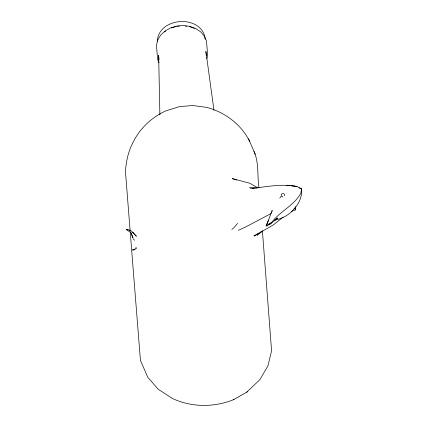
<?xml version="1.0" encoding="UTF-8"?>
<svg xmlns="http://www.w3.org/2000/svg" width="427" height="427" viewBox="0 0 427 427"><rect width="100%" height="100%" fill="white"/><g stroke="black" fill="none" stroke-linecap="round" stroke-linejoin="round"><path stroke-width="0.64" d="M295.046 210.335L295.505 208.862L295.089 207.778M136.272 236.27L131.553 231.172L129.456 230.046M272.09 211.434L272.148 210.356L266.373 225.979L266.998 225.958L270.686 223.3L270.782 222.953L270.158 222.969L266.405 225.878M206.812 58.691L207.655 55.2L206.492 41.056L204.341 36.114L200.647 31.828L195.662 28.497L189.727 26.346L183.242 25.519L176.655 26.074L170.41 27.974L164.934 31.091L160.6 35.206L157.707 40.047L156.447 45.278L157.606 59.422L159.036 62.716M284.563 195.801C284.942 194.45 283.533 192.988 282.162 193.468M295.308 209.924L295.495 209.326M265.968 225.84L268.273 220.503M295.815 206.647L294.833 208.477M279.781 198.123L280.731 196.682M132.968 249.87L134.601 249.683L132.605 249.992L133.795 249.523M293.797 209.438C298.863 203.743 302.663 196.372 301.265 188.52L299.076 187.907M237.609 223.412L233.761 227.831L231.84 229.427M132.808 232.8L132.978 232.464L136.389 236.147M271.182 223.086C279.573 211.36 293.904 205.894 300.896 193.148L301.542 188.878L297.027 186.53L291.209 185.644M283.165 217.092L273.365 224.906L253.921 236.072L259.077 232.998M293.493 209.406L294.208 208.712M164.747 31.95L165.665 31.08M246.779 392.151L259.92 379.608L267.926 365.902L271.583 350.85L262.386 230.633M294.304 210.714A2.044 0.55 57.2 0 1 294.256 210.879L293.146 210.137C288.209 215.502 281.628 218.789 274.534 220.247M269.602 224.661L277.71 217.994L274.871 219.942M262.114 231.413L257.038 235.523M135.797 247.489L136.389 247.212M260.219 232.315L261.938 231.29M130.208 231.861L140.446 360.404L147.785 377.281L158.091 389.146L172.311 398.428C191.467 407.454 213.948 407.561 233.51 399.699L234.033 399.4M233.51 399.699L247.607 391.682M271.086 213.527L247.308 226.113L238.538 230.292M291.193 211.627L292.698 210.837M135.503 248.893L132.898 249.928M136.581 248.279L135.45 248.904M130.288 232.235L126.162 229.529L128.036 229.758M171.478 27.931L176.244 26.479M250.393 188.563C265.781 187.026 281.633 183.359 297.027 186.53L293.755 186.124M177.467 26.244L179.351 26.09M252.293 188.515L254.193 188.472M130.918 232.64L132.834 237.818M289.88 185.531L286.565 185.243L289.18 185.564M249.411 187.272L257.273 188.072M291.139 185.804L292.447 185.964M185.59 26.084L186.823 26.244M129.45 230.148L127.39 229.635M281.558 194.066L281.249 194.071A2.044 0.55 57.2 0 0 281.318 194.851L281.964 196.094A1.82 0.491 57.2 0 0 282.813 197.082M126.648 229.667L127.102 229.875M236.563 180.013L232.24 178.571L249.731 183.226L257.305 187.517M189.294 26.559L194.386 28.406M271.273 212.721L271.593 212.886M134.558 240.257L133.064 238.624M129.509 230.169L130.283 230.986M281.286 196.73L281.051 196.404M249.683 141.513C241.436 124.604 224.944 112.216 206.881 107.423L192.7 105.506L179.484 106.622L165.793 110.887C151.345 117.457 139.277 128.997 132.525 143.408C128.132 152.012 126.061 161.918 125.458 171.515L130.102 230.537M253.953 151.35C259.146 162.591 257.102 175.577 258.992 187.528M248.487 138.791L255.234 154.286M131.142 233.099L132.957 237.695M213.975 110.363L205.894 51.373L206.273 55.723M205.2 39.3C202.708 14.086 158.171 16.52 157.328 41.446M159.031 59.705L158.652 55.355L159.895 114.922M132.77 232.261A0.571 0.432 -14.8 0 1 132.856 232.587"/></g></svg>
